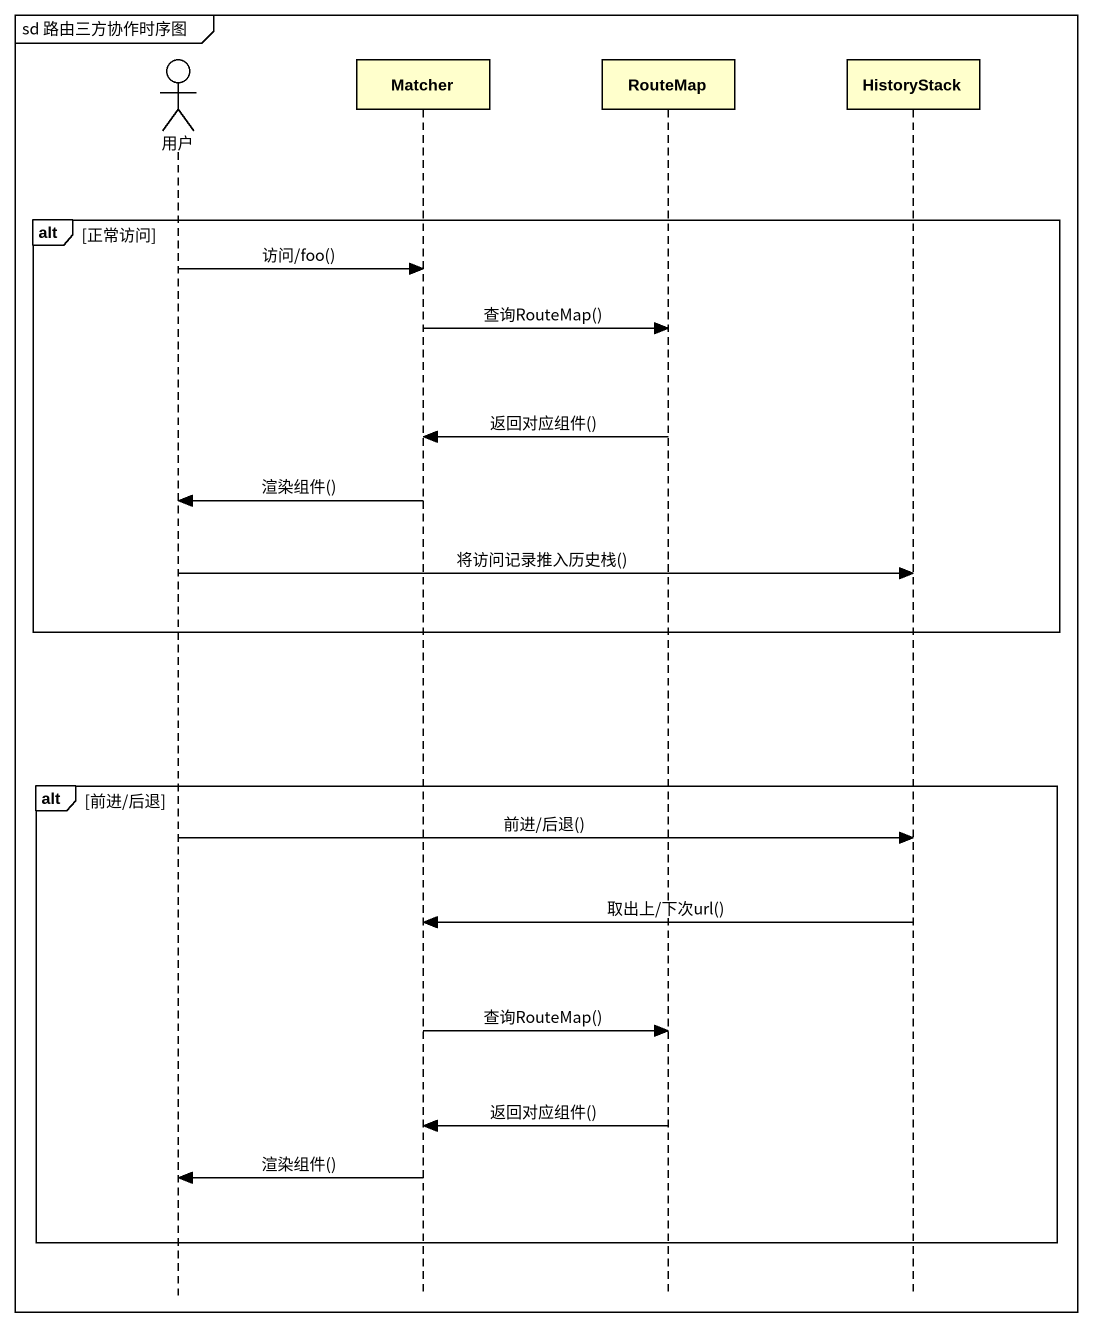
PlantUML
@startuml
mainframe sd 路由三方协作时序图
hide footbox
actor 用户
participant Matcher
participant RouteMap
participant HistoryStack

alt 正常访问
  用户 -> Matcher : 访问/foo()
  Matcher -> RouteMap : 查询RouteMap()
  RouteMap -> Matcher : 返回对应组件()
  Matcher -> 用户 : 渲染组件()
  用户 -> HistoryStack : 将访问记录推入历史栈()
end
alt 前进/后退
  用户 -> HistoryStack : 前进/后退()
  HistoryStack -> Matcher : 取出上/下次url()
  Matcher -> RouteMap : 查询RouteMap()
  RouteMap -> Matcher : 返回对应组件()
  Matcher -> 用户 : 渲染组件()
end
@enduml
